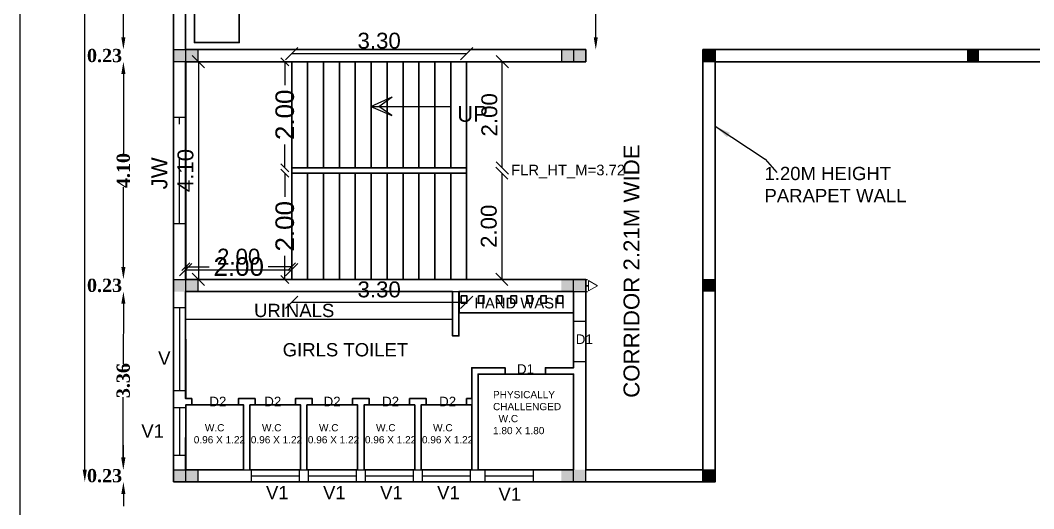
# Model space of a CAD drawing. Header units: metres. Extents: x 0 to 298, y 0 to 162.
# Drawn here: x 170.45 to 189.57, y 11.22 to 20.42 of the extents above; entities that cross this region are included whole.
import ezdxf

# ---------------------------------------------------------------- set-up
doc = ezdxf.new("R2010")
doc.units = ezdxf.units.M
doc.header["$MEASUREMENT"] = 0
doc.linetypes.add('DASHED', pattern=[0.75, 0.5, -0.25])
for name, color, linetype, lineweight in [('BLK_1_FLR_2_BLT_UP_AREA', 4, 'Continuous', 30), ('BLK_1_FLR_2_STAIR_2', 4, 'Continuous', 30), ('BLK_1_FLR_2_STAIR_2_FLIGHT_1', 4, 'Continuous', 30), ('BLK_1_FLR_2_STAIR_2_FLIGHT_2', 4, 'Continuous', 30), ('BLK_1_FLR_2_STAIR_2_LANDING_1', 4, 'Continuous', 30), ('BLK_1_FLR_2_WASH', 4, 'Continuous', 30), ('BLK_1_FLR_2_WATER_CLOSET', 4, 'Continuous', 30), ('BLK_1_LVL_2_BLDG_FOOT_PRINT', 4, 'Continuous', 30)]:
    doc.layers.add(name, color=color, linetype=linetype, lineweight=lineweight)
for name, color, linetype in [('BLK_1_FLR_2_CARPET_AREA', 10, 'Continuous'), ('BLK_1_FLR_2_SP_WC', 7, 'Continuous'), ('BLK_1_FLR_3_DRINKING_WATER', 7, 'Continuous')]:
    doc.layers.add(name, color=color, linetype=linetype)
doc.layers.add('PATH_WAY', color=140, linetype='Continuous', plot=False)
doc.styles.add('arial', font='arial.ttf')
doc.styles.get("Standard").update_dxf_attribs({"font": 'arial.ttf', "height": 0.35})
doc.styles.add('working', font='timesbd.ttf', dxfattribs={"height": 0.25})
doc.dimstyles.new('CIVIL Mt.', dxfattribs={"dimscale": 0, "dimtxt": 0.23, "dimasz": 0.15, "dimexe": 0.18, "dimexo": 0.0625, "dimgap": 0.1, "dimtad": 0, "dimzin": 0, "dimdsep": 46, "dimtxsty": 'Standard', "dimblk": 'OBLIQUE', "dimcen": 0.09, "dimse1": 1, "dimse2": 1, "dimclrd": 253, "dimclrt": 4, "dimadec": 0, "dimazin": 0, "dimtfac": 1, "dimtofl": 0, "dimtmove": 1, "dimatfit": 1, "dimfxl": 0, "dimfrac": 2, "dimtolj": 1, "dimtzin": 0, "dimarcsym": 0})
doc.dimstyles.new('new model', dxfattribs={"dimtxt": 0.25, "dimasz": 0.23, "dimexe": 0.1, "dimexo": 0.1, "dimgap": 0, "dimtad": 0, "dimtoh": 1, "dimzin": 1, "dimdsep": 46, "dimtxsty": 'working', "dimcen": 0.09, "dimse1": 1, "dimse2": 1, "dimclrd": 8, "dimclre": 8, "dimclrt": 3, "dimadec": 1, "dimazin": 0, "dimtfac": 1, "dimtofl": 0, "dimtmove": 0, "dimatfit": 3, "dimfxl": 0, "dimtolj": 1, "dimtzin": 0, "dimlwd": -1, "dimlwe": -1, "dimarcsym": 0})
doc.dimstyles.new('OPEN SPACE', dxfattribs={"dimtxt": 0.3, "dimasz": 0.23, "dimexe": 0.1875, "dimexo": 0.0625, "dimgap": 0.09, "dimtad": 3, "dimzin": 0, "dimdsep": 46, "dimtxsty": 'arial', "dimblk": 'OBLIQUE', "dimcen": 0.09, "dimse1": 1, "dimse2": 1, "dimclrd": 6, "dimclre": 6, "dimclrt": 7, "dimadec": 0, "dimazin": 0, "dimtfac": 0.5, "dimtix": 1, "dimtmove": 0, "dimatfit": 3, "dimfxl": 0, "dimtolj": 1, "dimtzin": 0, "dimarcsym": 0})
doc.dimstyles.get("Standard").update_dxf_attribs({"dimtxt": 0.35, "dimasz": 0.3, "dimexe": 0.1, "dimexo": 0.06, "dimgap": 0.2, "dimtad": 2, "dimzin": 0, "dimdsep": 46, "dimtxsty": 'Standard', "dimcen": 0.09, "dimadec": 0, "dimazin": 0, "dimtfac": 1, "dimtofl": 0, "dimtmove": 0, "dimatfit": 3, "dimfxl": 0, "dimtolj": 1, "dimtzin": 0, "dimarcsym": 0})

# ---------------------------------------------------------------- blocks, each defined once
blk = doc.blocks.new('*D160')
at = {"color": 8}
for p, q in [((172.397, 15.767), (172.397, 15.997)), ((172.397, 15.077), (172.397, 14.847))]:
    blk.add_line(p, q, dxfattribs=at)
at = {"color": 8, "lineweight": 35}
for points in [[(172.358, 15.767), (172.435, 15.767), (172.397, 15.537)], [(172.358, 15.077), (172.435, 15.077), (172.397, 15.307)]]:
    blk.add_solid(points, dxfattribs=at)
at = {"layer": 'Defpoints', "color": 0, "lineweight": 35}
for p in [(172.397, 15.537), (173.341, 15.537), (173.341, 15.307)]:
    blk.add_point(p, dxfattribs=at)
at = {"color": 3, "insert": (172.041, 15.422), "char_height": 0.25, "attachment_point": 5, "style": 'working'}
blk.add_mtext('\\A1;0.23', dxfattribs=at)
blk = doc.blocks.new('*D161')
at = {"color": 8}
for p, q in [((172.397, 19.407), (172.397, 17.899)), ((172.397, 15.767), (172.397, 17.274))]:
    blk.add_line(p, q, dxfattribs=at)
at = {"color": 8, "lineweight": 35}
for points in [[(172.358, 19.407), (172.435, 19.407), (172.397, 19.637)], [(172.358, 15.767), (172.435, 15.767), (172.397, 15.537)]]:
    blk.add_solid(points, dxfattribs=at)
at = {"layer": 'Defpoints', "color": 0, "lineweight": 35}
for p in [(172.397, 19.637), (173.341, 19.637), (173.341, 15.537)]:
    blk.add_point(p, dxfattribs=at)
at = {"color": 3, "insert": (172.397, 17.587), "char_height": 0.25, "attachment_point": 5, "rotation": 90, "style": 'working'}
blk.add_mtext('\\A1;4.10', dxfattribs=at)
blk = doc.blocks.new('*D162')
at = {"color": 8}
for p, q in [((172.397, 20.097), (172.397, 20.327)), ((172.397, 19.407), (172.397, 19.177))]:
    blk.add_line(p, q, dxfattribs=at)
at = {"color": 8, "lineweight": 35}
for points in [[(172.358, 20.097), (172.435, 20.097), (172.397, 19.867)], [(172.358, 19.407), (172.435, 19.407), (172.397, 19.637)]]:
    blk.add_solid(points, dxfattribs=at)
at = {"layer": 'Defpoints', "color": 0, "lineweight": 35}
for p in [(172.397, 19.867), (173.341, 19.867), (173.341, 19.637)]:
    blk.add_point(p, dxfattribs=at)
at = {"color": 3, "insert": (172.041, 19.752), "char_height": 0.25, "attachment_point": 5, "style": 'working'}
blk.add_mtext('\\A1;0.23', dxfattribs=at)
blk = doc.blocks.new('*D163')
at = {"color": 8}
for p, q in [((172.397, 21.847), (172.397, 21.277)), ((172.397, 20.097), (172.397, 20.667))]:
    blk.add_line(p, q, dxfattribs=at)
at = {"color": 8, "lineweight": 35}
for points in [[(172.358, 21.847), (172.435, 21.847), (172.397, 22.077)], [(172.358, 20.097), (172.435, 20.097), (172.397, 19.867)]]:
    blk.add_solid(points, dxfattribs=at)
at = {"layer": 'Defpoints', "color": 0, "lineweight": 35}
for p in [(172.397, 22.077), (172.508, 22.077), (172.508, 19.867)]:
    blk.add_point(p, dxfattribs=at)
at = {"color": 3, "insert": (172.397, 20.972), "char_height": 0.25, "attachment_point": 5, "rotation": 90, "style": 'working'}
blk.add_mtext('\\A1;2.21', dxfattribs=at)
blk = doc.blocks.new('*D182')
at = {"color": 8}
for p, q in [((171.669, 30.227), (171.669, 21.482)), ((171.669, 11.952), (171.669, 20.696))]:
    blk.add_line(p, q, dxfattribs=at)
at = {"color": 8, "lineweight": 35}
for points in [[(171.63, 30.227), (171.707, 30.227), (171.669, 30.457)], [(171.63, 11.952), (171.707, 11.952), (171.669, 11.722)]]:
    blk.add_solid(points, dxfattribs=at)
at = {"layer": 'Defpoints', "color": 0, "lineweight": 35}
for p in [(173.341, 30.457), (171.669, 11.722), (173.341, 11.722)]:
    blk.add_point(p, dxfattribs=at)
at = {"color": 3, "insert": (171.669, 21.089), "char_height": 0.25, "attachment_point": 5, "rotation": 90, "style": 'working'}
blk.add_mtext('\\A1;18.73', dxfattribs=at)
blk = doc.blocks.new('*D183')
at = {"color": 8}
for p, q in [((173.571, 9.293), (198.97, 9.293)), ((225.179, 9.293), (199.781, 9.293))]:
    blk.add_line(p, q, dxfattribs=at)
at = {"color": 8, "lineweight": 35}
for points in [[(173.571, 9.331), (173.571, 9.254), (173.341, 9.293)], [(225.179, 9.331), (225.179, 9.254), (225.409, 9.293)]]:
    blk.add_solid(points, dxfattribs=at)
at = {"layer": 'Defpoints', "color": 0, "lineweight": 35}
for p in [(225.409, 15.307), (173.341, 11.722), (173.341, 9.293)]:
    blk.add_point(p, dxfattribs=at)
at = {"color": 3, "insert": (199.375, 9.293), "char_height": 0.25, "attachment_point": 5, "style": 'working'}
blk.add_mtext('\\A1;52.07', dxfattribs=at)
blk = doc.blocks.new('FR')
at = {"color": 6, "lineweight": 20}
for p, q in [((780.283, 324.837), (780.148, 324.837)), ((780.283, 324.76), (780.283, 324.837)), ((780.297, 324.76), (780.297, 324.837)), ((780.297, 324.837), (780.432, 324.837))]:
    blk.add_line(p, q, dxfattribs=at)
blk.add_lwpolyline([(780.29, 324.515), (780.432, 324.76), (780.148, 324.76)], close=True, dxfattribs=at)
blk = doc.blocks.new('*D297')
at = {"color": 8}
for p, q in [((173.572, 9.98), (178.055, 9.98)), ((183.328, 9.98), (178.845, 9.98))]:
    blk.add_line(p, q, dxfattribs=at)
at = {"color": 8, "lineweight": 35}
for points in [[(173.572, 10.018), (173.572, 9.941), (173.342, 9.98)], [(183.328, 10.018), (183.328, 9.941), (183.558, 9.98)]]:
    blk.add_solid(points, dxfattribs=at)
at = {"layer": 'Defpoints', "color": 0, "lineweight": 35}
for p in [(173.342, 11.722), (183.558, 11.722), (173.342, 9.98)]:
    blk.add_point(p, dxfattribs=at)
at = {"color": 3, "insert": (178.45, 9.98), "char_height": 0.25, "attachment_point": 5, "style": 'working'}
blk.add_mtext('\\A1;10.22', dxfattribs=at)
blk = doc.blocks.new('*D187')
at = {"color": 8}
for p, q in [((172.396, 15.078), (172.395, 13.946)), ((172.393, 12.183), (172.394, 13.315))]:
    blk.add_line(p, q, dxfattribs=at)
at = {"color": 8, "lineweight": 35}
for points in [[(172.358, 15.078), (172.435, 15.078), (172.397, 15.308)], [(172.355, 12.183), (172.431, 12.183), (172.393, 11.953)]]:
    blk.add_solid(points, dxfattribs=at)
at = {"layer": 'Defpoints', "color": 0, "lineweight": 35}
for p in [(173.571, 15.307), (172.393, 11.953), (173.568, 11.952)]:
    blk.add_point(p, dxfattribs=at)
at = {"color": 3, "insert": (172.395, 13.63), "char_height": 0.25, "attachment_point": 5, "rotation": 89.9368, "style": 'working'}
blk.add_mtext('\\A1;3.36', dxfattribs=at)
blk = doc.blocks.new('*D188')
at = {"color": 8}
for p, q in [((172.397, 12.182), (172.397, 12.412)), ((172.397, 11.492), (172.397, 11.262))]:
    blk.add_line(p, q, dxfattribs=at)
at = {"color": 8, "lineweight": 35}
for points in [[(172.358, 12.182), (172.435, 12.182), (172.397, 11.952)], [(172.358, 11.492), (172.435, 11.492), (172.397, 11.722)]]:
    blk.add_solid(points, dxfattribs=at)
at = {"layer": 'Defpoints', "color": 0, "lineweight": 35}
for p in [(172.397, 11.952), (173.341, 11.952), (173.341, 11.722)]:
    blk.add_point(p, dxfattribs=at)
at = {"color": 3, "insert": (172.041, 11.837), "char_height": 0.25, "attachment_point": 5, "style": 'working'}
blk.add_mtext('\\A1;0.23', dxfattribs=at)
blk = doc.blocks.new('*D303')
at = {"color": 8}
for p, q in [((173.111, 10.839), (172.881, 10.839)), ((173.802, 10.839), (174.032, 10.839))]:
    blk.add_line(p, q, dxfattribs=at)
at = {"color": 8, "lineweight": 35}
for points in [[(173.111, 10.878), (173.111, 10.801), (173.341, 10.839)], [(173.802, 10.878), (173.802, 10.801), (173.572, 10.839)]]:
    blk.add_solid(points, dxfattribs=at)
at = {"layer": 'Defpoints', "color": 0, "lineweight": 35}
for p in [(173.341, 15.307), (173.572, 15.307), (173.572, 10.839)]:
    blk.add_point(p, dxfattribs=at)
at = {"color": 3, "insert": (173.488, 10.567), "char_height": 0.25, "attachment_point": 5, "style": 'working'}
blk.add_mtext('\\A1;0.23', dxfattribs=at)
blk = doc.blocks.new('*D304')
at = {"color": 8}
for p, q in [((173.802, 10.839), (176.921, 10.839)), ((180.658, 10.839), (177.538, 10.839))]:
    blk.add_line(p, q, dxfattribs=at)
at = {"color": 8, "lineweight": 35}
for points in [[(173.802, 10.878), (173.802, 10.801), (173.572, 10.839)], [(180.658, 10.878), (180.658, 10.801), (180.888, 10.839)]]:
    blk.add_solid(points, dxfattribs=at)
at = {"layer": 'Defpoints', "color": 0, "lineweight": 35}
for p in [(173.572, 15.537), (180.888, 11.952), (180.888, 10.839)]:
    blk.add_point(p, dxfattribs=at)
at = {"color": 3, "insert": (177.23, 10.839), "char_height": 0.25, "attachment_point": 5, "style": 'working'}
blk.add_mtext('\\A1;7.32', dxfattribs=at)
blk = doc.blocks.new('*D305')
at = {"color": 8}
for p, q in [((180.658, 10.839), (180.428, 10.839)), ((181.348, 10.839), (181.578, 10.839))]:
    blk.add_line(p, q, dxfattribs=at)
at = {"color": 8, "lineweight": 35}
for points in [[(180.658, 10.878), (180.658, 10.801), (180.888, 10.839)], [(181.348, 10.878), (181.348, 10.801), (181.118, 10.839)]]:
    blk.add_solid(points, dxfattribs=at)
at = {"layer": 'Defpoints', "color": 0, "lineweight": 35}
for p in [(180.888, 11.952), (181.118, 11.952), (181.118, 10.839)]:
    blk.add_point(p, dxfattribs=at)
at = {"color": 3, "insert": (181.003, 10.229), "char_height": 0.25, "attachment_point": 5, "style": 'working'}
blk.add_mtext('\\A1;0.23', dxfattribs=at)
blk = doc.blocks.new('*D306')
at = {"color": 8}
for p, q in [((181.348, 10.839), (181.918, 10.839)), ((183.098, 10.839), (182.528, 10.839))]:
    blk.add_line(p, q, dxfattribs=at)
at = {"color": 8, "lineweight": 35}
for points in [[(181.348, 10.878), (181.348, 10.801), (181.118, 10.839)], [(183.098, 10.878), (183.098, 10.801), (183.328, 10.839)]]:
    blk.add_solid(points, dxfattribs=at)
at = {"layer": 'Defpoints', "color": 0, "lineweight": 35}
for p in [(181.118, 11.952), (183.328, 11.952), (183.328, 10.839)]:
    blk.add_point(p, dxfattribs=at)
at = {"color": 3, "insert": (182.223, 10.839), "char_height": 0.25, "attachment_point": 5, "style": 'working'}
blk.add_mtext('\\A1;2.21', dxfattribs=at)
blk = doc.blocks.new('*D201')
at = {"color": 8}
for p, q in [((183.098, 10.839), (182.868, 10.839)), ((183.788, 10.839), (184.018, 10.839))]:
    blk.add_line(p, q, dxfattribs=at)
at = {"color": 8, "lineweight": 35}
for points in [[(183.098, 10.878), (183.098, 10.801), (183.328, 10.839)], [(183.788, 10.878), (183.788, 10.801), (183.558, 10.839)]]:
    blk.add_solid(points, dxfattribs=at)
at = {"layer": 'Defpoints', "color": 0, "lineweight": 35}
for p in [(183.328, 11.952), (183.558, 11.952), (183.558, 10.839)]:
    blk.add_point(p, dxfattribs=at)
at = {"color": 3, "insert": (183.443, 10.229), "char_height": 0.25, "attachment_point": 5, "style": 'working'}
blk.add_mtext('\\A1;0.23', dxfattribs=at)
blk = doc.blocks.new('_Oblique')
at = {"color": 0, "linetype": 'ByBlock', "lineweight": -2}
blk.add_line((-0.5, -0.5), (0.5, 0.5), dxfattribs=at)
blk = doc.blocks.new('*D207')
at = {"color": 253, "lineweight": -2, "ltscale": 0.25}
for p, q in [((173.572, 15.776), (174.015, 15.776)), ((175.571, 15.776), (175.129, 15.776))]:
    blk.add_line(p, q, dxfattribs=at)
at = {"layer": 'Defpoints', "color": 0, "lineweight": 35, "ltscale": 0.25}
for p in [(173.572, 15.846), (173.572, 15.776), (175.571, 15.846)]:
    blk.add_point(p, dxfattribs=at)
at = {"color": 253, "lineweight": -2, "ltscale": 0.25, "xscale": 0.15, "yscale": 0.15, "zscale": 0.15}
for p, rotation in [((173.572, 15.776), 180.0009386752288), ((175.571, 15.776), 0.0009386752288254029)]:
    blk.add_blockref('_Oblique', p, dxfattribs=dict(at, rotation=rotation))
at = {"color": 4, "ltscale": 0.25, "insert": (174.572, 15.776), "char_height": 0.35, "attachment_point": 5, "rotation": 0.0009}
blk.add_mtext('\\A1;2.00', dxfattribs=at)
blk = doc.blocks.new('*D208')
at = {"color": 253, "lineweight": -2, "ltscale": 0.25}
for p, q in [((175.442, 19.637), (175.442, 19.194)), ((175.442, 17.637), (175.442, 18.08))]:
    blk.add_line(p, q, dxfattribs=at)
at = {"layer": 'Defpoints', "color": 0, "lineweight": 35, "ltscale": 0.25}
for p in [(175.442, 19.637), (175.571, 19.637), (175.571, 17.637)]:
    blk.add_point(p, dxfattribs=at)
at = {"color": 253, "lineweight": -2, "ltscale": 0.25, "xscale": 0.15, "yscale": 0.15, "zscale": 0.15}
for p, rotation in [((175.442, 19.637), 90), ((175.442, 17.637), 270)]:
    blk.add_blockref('_Oblique', p, dxfattribs=dict(at, rotation=rotation))
at = {"color": 4, "ltscale": 0.25, "insert": (175.442, 18.637), "char_height": 0.35, "attachment_point": 5, "rotation": 90}
blk.add_mtext('\\A1;2.00', dxfattribs=at)
blk = doc.blocks.new('*D209')
at = {"color": 253, "lineweight": -2, "ltscale": 0.25}
for p, q in [((175.442, 17.537), (175.442, 17.094)), ((175.442, 15.537), (175.442, 15.98))]:
    blk.add_line(p, q, dxfattribs=at)
at = {"layer": 'Defpoints', "color": 0, "lineweight": 35, "ltscale": 0.25}
for p in [(175.571, 17.537), (175.442, 15.537), (175.571, 15.537)]:
    blk.add_point(p, dxfattribs=at)
at = {"color": 253, "lineweight": -2, "ltscale": 0.25, "xscale": 0.15, "yscale": 0.15, "zscale": 0.15}
for p, rotation in [((175.442, 17.537), 90), ((175.442, 15.537), 270)]:
    blk.add_blockref('_Oblique', p, dxfattribs=dict(at, rotation=rotation))
at = {"color": 4, "ltscale": 0.25, "insert": (175.442, 16.537), "char_height": 0.35, "attachment_point": 5, "rotation": 90}
blk.add_mtext('\\A1;2.00', dxfattribs=at)
blk = doc.blocks.new('*D486')
at = {"layer": 'BLK_1_FLR_2_STAIR_2_LANDING_1', "color": 1, "lineweight": -2}
blk.add_line((173.812, 19.637), (173.812, 15.537), dxfattribs=at)
at = {"layer": 'Defpoints', "color": 0, "lineweight": 35}
for p in [(173.571, 19.637), (173.571, 15.537), (173.812, 15.537)]:
    blk.add_point(p, dxfattribs=at)
at = {"layer": 'BLK_1_FLR_2_STAIR_2_LANDING_1', "color": 1, "lineweight": -2, "xscale": 0.23, "yscale": 0.23, "zscale": 0.23}
for p, rotation in [((173.812, 19.637), 90), ((173.812, 15.537), 270)]:
    blk.add_blockref('_Oblique', p, dxfattribs=dict(at, rotation=rotation))
at = {"layer": 'BLK_1_FLR_2_STAIR_2_LANDING_1', "color": 1, "insert": (173.569, 17.587), "char_height": 0.3, "attachment_point": 5, "rotation": 90, "style": 'arial'}
blk.add_mtext('\\A1;4.10', dxfattribs=at)
blk = doc.blocks.new('*D487')
at = {"layer": 'BLK_1_FLR_2_STAIR_2_LANDING_1', "color": 2, "lineweight": -2}
blk.add_line((173.572, 15.719), (175.571, 15.719), dxfattribs=at)
at = {"layer": 'Defpoints', "color": 0, "lineweight": 35}
for p in [(173.572, 16.436), (175.571, 15.719), (175.571, 15.537)]:
    blk.add_point(p, dxfattribs=at)
at = {"layer": 'BLK_1_FLR_2_STAIR_2_LANDING_1', "color": 2, "lineweight": -2, "xscale": 0.23, "yscale": 0.23, "zscale": 0.23, "rotation": 180}
blk.add_blockref('_Oblique', (173.572, 15.719), dxfattribs=at)
at = {"layer": 'BLK_1_FLR_2_STAIR_2_LANDING_1', "color": 2, "lineweight": -2, "xscale": 0.23, "yscale": 0.23, "zscale": 0.23}
blk.add_blockref('_Oblique', (175.571, 15.719), dxfattribs=at)
at = {"layer": 'BLK_1_FLR_2_STAIR_2_LANDING_1', "color": 2, "insert": (174.571, 15.963), "char_height": 0.3, "attachment_point": 5, "style": 'arial'}
blk.add_mtext('\\A1;2.00', dxfattribs=at)
blk = doc.blocks.new('*D488')
at = {"layer": 'BLK_1_FLR_2_STAIR_2_FLIGHT_2', "color": 1, "lineweight": -2}
blk.add_line((178.871, 19.788), (175.571, 19.788), dxfattribs=at)
at = {"layer": 'Defpoints', "color": 0, "lineweight": 35}
for p in [(175.571, 19.788), (175.571, 19.637), (178.871, 19.637)]:
    blk.add_point(p, dxfattribs=at)
at = {"layer": 'BLK_1_FLR_2_STAIR_2_FLIGHT_2', "color": 1, "lineweight": -2, "xscale": 0.23, "yscale": 0.23, "zscale": 0.23, "rotation": 180}
blk.add_blockref('_Oblique', (175.571, 19.788), dxfattribs=at)
at = {"layer": 'BLK_1_FLR_2_STAIR_2_FLIGHT_2', "color": 1, "lineweight": -2, "xscale": 0.23, "yscale": 0.23, "zscale": 0.23}
blk.add_blockref('_Oblique', (178.871, 19.788), dxfattribs=at)
at = {"layer": 'BLK_1_FLR_2_STAIR_2_FLIGHT_2', "color": 1, "insert": (177.221, 20.032), "char_height": 0.3, "attachment_point": 5, "style": 'arial'}
blk.add_mtext('\\A1;3.30', dxfattribs=at)
blk = doc.blocks.new('*D392')
at = {"layer": 'BLK_1_FLR_2_STAIR_2_FLIGHT_2', "color": 2, "lineweight": -2}
blk.add_line((179.544, 17.637), (179.544, 19.637), dxfattribs=at)
at = {"layer": 'Defpoints', "color": 0, "lineweight": 35}
for p in [(178.11, 19.637), (179.544, 19.637), (179.26, 17.637)]:
    blk.add_point(p, dxfattribs=at)
at = {"layer": 'BLK_1_FLR_2_STAIR_2_FLIGHT_2', "color": 2, "lineweight": -2, "xscale": 0.23, "yscale": 0.23, "zscale": 0.23}
for p, rotation in [((179.544, 19.637), 90), ((179.544, 17.637), 270)]:
    blk.add_blockref('_Oblique', p, dxfattribs=dict(at, rotation=rotation))
at = {"layer": 'BLK_1_FLR_2_STAIR_2_FLIGHT_2', "color": 2, "insert": (179.301, 18.637), "char_height": 0.3, "attachment_point": 5, "rotation": 90, "style": 'arial'}
blk.add_mtext('\\A1;2.00', dxfattribs=at)
blk = doc.blocks.new('*D393')
at = {"layer": 'BLK_1_FLR_2_STAIR_2_FLIGHT_1', "color": 2, "lineweight": -2}
blk.add_line((179.534, 17.537), (179.534, 15.537), dxfattribs=at)
at = {"layer": 'Defpoints', "color": 0, "lineweight": 35}
for p in [(179.26, 17.537), (179.26, 15.537), (179.534, 15.537)]:
    blk.add_point(p, dxfattribs=at)
at = {"layer": 'BLK_1_FLR_2_STAIR_2_FLIGHT_1', "color": 2, "lineweight": -2, "xscale": 0.23, "yscale": 0.23, "zscale": 0.23}
for p, rotation in [((179.534, 17.537), 90), ((179.534, 15.537), 270)]:
    blk.add_blockref('_Oblique', p, dxfattribs=dict(at, rotation=rotation))
at = {"layer": 'BLK_1_FLR_2_STAIR_2_FLIGHT_1', "color": 2, "insert": (179.29, 16.537), "char_height": 0.3, "attachment_point": 5, "rotation": 90, "style": 'arial'}
blk.add_mtext('\\A1;2.00', dxfattribs=at)
blk = doc.blocks.new('*D394')
at = {"layer": 'BLK_1_FLR_2_STAIR_2_FLIGHT_1', "color": 1, "lineweight": -2}
blk.add_line((178.871, 15.103), (175.571, 15.103), dxfattribs=at)
at = {"layer": 'Defpoints', "color": 0, "lineweight": 35}
for p in [(175.571, 15.242), (175.571, 15.103), (178.871, 15.242)]:
    blk.add_point(p, dxfattribs=at)
at = {"layer": 'BLK_1_FLR_2_STAIR_2_FLIGHT_1', "color": 1, "lineweight": -2, "xscale": 0.23, "yscale": 0.23, "zscale": 0.23, "rotation": 180}
blk.add_blockref('_Oblique', (175.571, 15.103), dxfattribs=at)
at = {"layer": 'BLK_1_FLR_2_STAIR_2_FLIGHT_1', "color": 1, "lineweight": -2, "xscale": 0.23, "yscale": 0.23, "zscale": 0.23}
blk.add_blockref('_Oblique', (178.871, 15.103), dxfattribs=at)
at = {"layer": 'BLK_1_FLR_2_STAIR_2_FLIGHT_1', "color": 1, "insert": (177.221, 15.346), "char_height": 0.3, "attachment_point": 5, "style": 'arial'}
blk.add_mtext('\\A1;3.30', dxfattribs=at)
blk = doc.blocks.new('*D355')
at = {"layer": 'Defpoints', "color": 0, "lineweight": 35}
for p in [(179.429, 22.076), (179.429, 19.866), (181.307, 19.866)]:
    blk.add_point(p, dxfattribs=at)
at = {"layer": 'PATH_WAY', "color": 4}
for p, q in [((181.307, 21.846), (181.307, 21.276)), ((181.307, 20.096), (181.307, 20.666))]:
    blk.add_line(p, q, dxfattribs=at)
at = {"layer": 'PATH_WAY', "color": 4, "lineweight": 35}
for points in [[(181.269, 21.846), (181.345, 21.846), (181.307, 22.076)], [(181.269, 20.096), (181.345, 20.096), (181.307, 19.866)]]:
    blk.add_solid(points, dxfattribs=at)
at = {"layer": 'PATH_WAY', "color": 4, "lineweight": 30, "insert": (181.307, 20.971), "char_height": 0.25, "attachment_point": 5, "rotation": 90, "style": 'working'}
blk.add_mtext('\\A1;2.21', dxfattribs=at)

msp = doc.modelspace()

# ---------------------------------------------------------------- hatches: boundary and pattern name
at = {"ltscale": 0.25}
for points in [[(173.34144, 19.86661), (173.34144, 19.63661), (173.80144, 19.63661), (173.80144, 19.86661)], [(180.65774, 19.86661), (180.65774, 19.63661), (181.11774, 19.63661), (181.11774, 19.86661)], [(183.55774, 19.86661), (183.32774, 19.86661), (183.32774, 19.63661), (183.55774, 19.63661), (183.55774, 19.68661)], [(188.53774, 19.86667), (188.30774, 19.86667), (188.30774, 19.63667), (188.53774, 19.63667), (188.53774, 19.68667)], [(173.34144, 15.53661), (173.34144, 15.30661), (173.57144, 15.30661), (173.80144, 15.30661), (173.80144, 15.53661)], [(173.34144, 15.53661), (173.34144, 15.30661), (173.80144, 15.30661), (173.80144, 15.53661)], [(180.65774, 15.53661), (180.65774, 15.30661), (180.88774, 15.30661), (181.11774, 15.30661), (181.11774, 15.53661)], [(183.55774, 15.53661), (183.32774, 15.53661), (183.32774, 15.30661), (183.55774, 15.30661), (183.55774, 15.35661)], [(173.34144, 11.95161), (173.34144, 11.72161), (173.80144, 11.72161), (173.80144, 11.95161)], [(173.34144, 11.95161), (173.34144, 11.72161), (173.57144, 11.72161), (173.80144, 11.72161), (173.80144, 11.95161)], [(180.65774, 11.95161), (180.65774, 11.72161), (180.88774, 11.72161), (181.11774, 11.72161), (181.11774, 11.95161)], [(183.55774, 11.95161), (183.32774, 11.95161), (183.32774, 11.72161), (183.55774, 11.72161), (183.55774, 11.77161)]]:
    msp.add_hatch(color=256, dxfattribs=at).paths.add_polyline_path(points)

# ---------------------------------------------------------------- linework, layer by layer
for p, q in [((173.34144, 11.72161), (173.34144, 30.45661)), ((173.57144, 25.30161), (173.57144, 19.63661)), ((173.34144, 19.86661), (181.11774, 19.86661)), ((173.34144, 19.86661), (173.34144, 19.63661)), ((173.80144, 19.86661), (173.80144, 19.63661)), ((180.65774, 19.86661), (180.65774, 19.63661)), ((180.88774, 19.86661), (180.88774, 19.63661)), ((181.11774, 19.86661), (181.11774, 19.63661)), ((183.32774, 19.86663), (193.22409, 19.86672)), ((183.32774, 19.86663), (183.32774, 11.72161)), ((183.32774, 19.86661), (183.55774, 19.86661)), ((184.54283, 19.86662), (202.53938, 19.86676)), ((188.30774, 19.86667), (188.53774, 19.86667)), ((181.11774, 19.63661), (173.34144, 19.63661)), ((175.57146, 15.53661), (175.57146, 19.63661)), ((175.57146, 17.63661), (175.57146, 19.63661)), ((175.87146, 17.63661), (175.87146, 19.63661)), ((176.17146, 17.63661), (176.17146, 19.63661)), ((176.47146, 17.63661), (176.47146, 19.63661)), ((176.77146, 17.63661), (176.77146, 19.63661)), ((177.07146, 17.63661), (177.07146, 19.63661)), ((177.37146, 17.63661), (177.37146, 19.63661)), ((177.67146, 17.63661), (177.67146, 19.63661)), ((177.97146, 17.63661), (177.97146, 19.63661)), ((178.27146, 17.63661), (178.27146, 19.63661)), ((178.57146, 17.63661), (178.57146, 19.63661)), ((178.87114, 19.63661), (178.87114, 15.53661)), ((178.87114, 17.63661), (178.87114, 19.6363)), ((202.53938, 19.63661), (183.32774, 19.63661)), ((177.06293, 18.79524), (177.46488, 18.97392)), ((177.21554, 18.79524), (177.46488, 18.97392)), ((177.06293, 18.79524), (178.56306, 18.79524)), ((177.06293, 18.79524), (177.46146, 18.62525)), ((177.46146, 18.62525), (177.21554, 18.79524)), ((173.57146, 18.58912), (173.34146, 18.58912)), ((175.57146, 17.63661), (178.32146, 17.63661)), ((175.57146, 17.53661), (178.32146, 17.53661)), ((175.57146, 15.53661), (175.57146, 17.53661)), ((175.87146, 15.53661), (175.87146, 17.53661)), ((176.17146, 15.53661), (176.17146, 17.53661)), ((176.47146, 15.53661), (176.47146, 17.53661)), ((176.77146, 15.53661), (176.77146, 17.53661)), ((177.07146, 15.53661), (177.07146, 17.53661)), ((177.37146, 15.53661), (177.37146, 17.53661)), ((177.67146, 15.53661), (177.67146, 17.53661)), ((177.97146, 15.53661), (177.97146, 17.53661)), ((178.27146, 15.53661), (178.27146, 17.53661)), ((178.57146, 15.53661), (178.57146, 17.53661)), ((178.87114, 15.5363), (178.87114, 17.53661)), ((173.34144, 15.53661), (173.34144, 15.30661)), ((173.34144, 15.53661), (181.15129, 15.53661)), ((173.57144, 15.53661), (173.57174, 13.29161)), ((173.80144, 15.53661), (173.80144, 15.30661)), ((183.32774, 15.53661), (183.55774, 15.53661)), ((173.57144, 15.30661), (181.15129, 15.30661)), ((178.96774, 13.87161), (178.96774, 11.95161)), ((179.08774, 13.75161), (179.08774, 11.95161)), ((173.57174, 13.17161), (173.57144, 11.72161)), ((174.66374, 13.17161), (174.66374, 11.95161)), ((174.78374, 13.17161), (174.78374, 11.95161)), ((175.73974, 13.17161), (175.73974, 11.95161)), ((175.85974, 13.17161), (175.85974, 11.95161)), ((176.81574, 13.17161), (176.81574, 11.95161)), ((176.93574, 13.17161), (176.93574, 11.95161)), ((177.89174, 13.17161), (177.89174, 11.95161)), ((178.01174, 13.17161), (178.01174, 11.95161)), ((173.34144, 11.95161), (179.58174, 11.95161)), ((173.80144, 11.95161), (173.80144, 11.72161)), ((180.88774, 11.72161), (180.88774, 11.95161)), ((181.11774, 11.72161), (181.11774, 11.95161)), ((183.32774, 11.72161), (183.32774, 11.95161))]:
    msp.add_line(p, q, dxfattribs=at)
for p, q in [((173.57144, 19.86661), (173.57179, 15.53661)), ((183.55774, 19.86661), (183.55774, 11.95161)), ((180.88774, 14.75161), (180.88774, 15.53661)), ((181.11774, 14.75161), (181.11774, 15.53661)), ((178.60609, 15.30661), (178.60609, 14.47027)), ((178.72609, 15.30661), (178.72609, 14.47027)), ((173.57174, 14.99972), (173.34174, 14.99972)), ((173.45674, 14.99972), (173.45674, 13.43972)), ((178.60609, 14.78136), (173.57174, 14.78136)), ((180.88774, 14.75161), (181.11774, 14.75161)), ((178.60609, 14.47027), (178.72609, 14.47027)), ((180.88774, 13.87161), (180.88774, 13.99161)), ((180.88774, 13.99161), (181.11774, 13.99161)), ((181.11774, 11.72161), (181.11774, 13.99161)), ((179.59774, 13.87161), (178.96774, 13.87161)), ((179.59774, 13.75161), (179.59774, 13.87161)), ((180.88774, 13.87161), (180.35774, 13.87161)), ((180.35774, 13.75161), (180.35774, 13.87161)), ((179.59774, 13.75161), (179.08774, 13.75161)), ((180.88774, 13.75161), (180.35774, 13.75161)), ((180.88774, 11.72161), (180.88774, 13.75161)), ((173.57174, 13.43972), (173.34174, 13.43972)), ((173.68574, 13.29161), (173.57174, 13.29161)), ((173.68574, 13.17161), (173.68574, 13.29161)), ((174.56574, 13.29161), (174.88174, 13.29161)), ((174.56574, 13.17161), (174.56574, 13.29161)), ((174.88174, 13.17161), (174.88174, 13.29161)), ((175.64174, 13.29161), (175.95774, 13.29161)), ((175.64174, 13.17161), (175.64174, 13.29161)), ((175.95774, 13.17161), (175.95774, 13.29161)), ((176.71774, 13.29161), (177.03374, 13.29161)), ((176.71774, 13.17161), (176.71774, 13.29161)), ((177.03374, 13.17161), (177.03374, 13.29161)), ((177.79374, 13.17161), (177.79374, 13.29161)), ((177.79374, 13.29161), (178.10974, 13.29161)), ((178.10974, 13.17161), (178.10974, 13.29161)), ((178.86974, 13.29161), (178.96774, 13.29161)), ((178.86974, 13.17161), (178.86974, 13.29161)), ((173.45674, 13.12116), (173.45674, 12.22116)), ((173.57174, 13.17161), (173.68574, 13.17161)), ((174.56574, 13.17161), (174.66374, 13.17161)), ((174.78374, 13.17161), (174.88174, 13.17161)), ((175.64174, 13.17161), (175.73974, 13.17161)), ((175.85974, 13.17161), (175.95774, 13.17161)), ((176.71774, 13.17161), (176.81574, 13.17161)), ((176.93574, 13.17161), (177.03374, 13.17161)), ((177.79374, 13.17161), (177.89174, 13.17161)), ((178.01174, 13.17161), (178.10974, 13.17161)), ((178.86974, 13.17161), (178.96774, 13.17161)), ((175.85974, 11.95161), (176.81574, 11.95161)), ((179.06774, 11.95161), (180.88774, 11.95161)), ((181.11774, 11.95161), (183.55774, 11.95161)), ((173.34174, 11.72161), (183.32774, 11.72161)), ((174.81174, 11.83661), (175.71174, 11.83661)), ((175.88774, 11.83661), (176.78774, 11.83661)), ((176.96374, 11.83661), (177.86374, 11.83661)), ((178.03974, 11.83661), (178.93974, 11.83661)), ((179.22339, 11.83661), (180.12339, 11.83661))]:
    msp.add_line(p, q)
at = {"linetype": 'DASHED', "ltscale": 2.5}
msp.add_line((173.45646, 16.58912), (173.45646, 18.58912), dxfattribs=at)
at = {"linetype": 'ByBlock'}
msp.add_lwpolyline([(170.45175, 79.43079), (249.08613, 79.43079), (249.08613, 8.35737), (170.45175, 8.35737)], close=True, dxfattribs=at)
for points in [[(173.34144, 30.45661), (225.40774, 30.45661), (225.40866, 15.30692), (216.50818, 15.30692), (216.50818, 19.63661), (210.53938, 19.63661), (188.05566, 19.63661), (183.55774, 19.63661), (183.55774, 15.30661), (183.55774, 11.72161), (173.34144, 11.72161)], [(173.57146, 16.58912), (173.57146, 18.58912), (173.34146, 18.58912), (173.34146, 16.58912)], [(178.87114, 17.63661), (178.87114, 17.53661), (175.57146, 17.53661), (175.57146, 17.63661)], [(180.88774, 14.90661), (178.73134, 14.90661), (178.73134, 15.30661), (180.88774, 15.30661)], [(173.57174, 13.12116), (173.57174, 12.22116), (173.34174, 12.22116), (173.34174, 13.12116)], [(174.81174, 11.95161), (175.71174, 11.95161), (175.71174, 11.72161), (174.81174, 11.72161)], [(175.88774, 11.95161), (176.78774, 11.95161), (176.78774, 11.72161), (175.88774, 11.72161)], [(176.96374, 11.95161), (177.86374, 11.95161), (177.86374, 11.72161), (176.96374, 11.72161)], [(178.03974, 11.95161), (178.93974, 11.95161), (178.93974, 11.72161), (178.03974, 11.72161)], [(179.22339, 11.95161), (180.12339, 11.95161), (180.12339, 11.72161), (179.22339, 11.72161)]]:
    msp.add_lwpolyline(points, close=True)
at = {"layer": 'BLK_1_FLR_2_BLT_UP_AREA', "color": 26}
msp.add_lwpolyline([(173.34144, 11.72161), (183.55774, 11.72161), (183.55774, 19.63661), (216.50839, 19.63648), (216.50798, 15.30679), (225.4081, 15.30692), (225.40728, 30.45661), (173.34144, 30.45661)], close=True, dxfattribs=at)
at = {"layer": 'BLK_1_FLR_2_CARPET_AREA', "color": 15, "linetype": 'Continuous', "lineweight": 30}
msp.add_lwpolyline([(216.73817, 19.86684), (183.32772, 19.86661), (183.32772, 11.95161), (181.11772, 11.95161), (181.11772, 15.53661), (173.57198, 15.53661), (173.57198, 19.63661), (181.11772, 19.63661), (181.11772, 19.86661), (173.57142, 19.86599), (173.57142, 22.07661), (196.08937, 22.07661), (196.08958, 30.22661), (200.18937, 30.22661), (200.18937, 22.07661), (200.41937, 22.07661), (200.41938, 26.94661), (202.53938, 26.94661), (202.53937, 22.07661), (225.17772, 22.07661)], dxfattribs=at)
msp.add_lwpolyline([(180.88772, 15.30661), (178.72607, 15.30661), (178.72607, 14.47027), (178.60607, 14.47027), (178.60607, 15.30661), (173.57142, 15.30661), (173.57142, 13.29161), (173.68572, 13.29161), (173.68572, 13.17161), (173.57172, 13.17161), (173.56772, 11.95161), (174.66372, 11.95161), (174.66372, 13.17161), (174.56572, 13.17161), (174.56572, 13.29161), (174.88172, 13.29161), (174.88172, 13.17161), (174.78372, 13.17161), (174.78372, 11.95161), (175.73972, 11.95161), (175.73972, 13.17161), (175.64172, 13.17161), (175.64172, 13.29161), (175.95772, 13.29161), (175.95772, 13.17161), (175.85972, 13.17161), (175.85972, 11.95161), (176.81572, 11.95161), (176.81572, 13.17161), (176.71772, 13.17161), (176.71772, 13.29161), (177.03372, 13.29161), (177.03372, 13.17161), (176.93572, 13.17161), (176.93572, 11.95161), (177.89172, 11.95161), (177.89172, 13.17161), (177.79372, 13.17161), (177.79372, 13.29161), (178.10972, 13.29161), (178.10972, 13.17161), (178.01172, 13.17161), (178.01172, 11.95161), (178.96772, 11.95161), (178.96772, 13.17161), (178.86972, 13.17161), (178.86972, 13.29161), (178.96772, 13.29161), (178.96772, 13.87161), (179.59772, 13.87161), (179.59772, 13.75161), (179.08772, 13.75161), (179.08772, 11.95161), (180.88772, 11.95161), (180.88772, 13.75161), (180.35772, 13.75161), (180.35772, 13.87161), (180.88772, 13.87161)], close=True, dxfattribs=at)
at = {"layer": 'BLK_1_FLR_2_SP_WC', "color": 213, "lineweight": 30}
msp.add_lwpolyline([(180.88774, 11.95161), (179.08774, 11.95161), (179.08774, 13.75161), (180.88774, 13.75161)], close=True, dxfattribs=at)
at = {"layer": 'BLK_1_FLR_2_STAIR_2', "color": 1, "linetype": 'Continuous'}
msp.add_lwpolyline([(173.57169, 15.53661), (178.87114, 15.53661), (178.87114, 19.63661), (173.57169, 19.63661)], close=True, dxfattribs=at)
at = {"layer": 'BLK_1_FLR_2_STAIR_2_FLIGHT_1', "color": 7}
for p, q in [((175.57114, 15.53661), (175.57114, 17.53661)), ((175.87114, 15.53661), (175.87114, 17.53661)), ((176.17114, 15.53661), (176.17114, 17.53661)), ((176.47114, 15.52671), (176.47114, 17.52671)), ((176.77114, 15.53661), (176.77114, 17.53661)), ((177.07114, 15.53661), (177.07114, 17.53661)), ((177.37114, 15.53661), (177.37114, 17.53661)), ((177.67114, 15.53661), (177.67114, 17.53661)), ((177.97114, 15.53661), (177.97114, 17.53661)), ((178.27114, 15.53661), (178.27114, 17.53661)), ((178.57114, 15.53661), (178.57114, 17.53661)), ((178.87114, 15.53661), (178.87114, 17.53661))]:
    msp.add_line(p, q, dxfattribs=at)
msp.add_lwpolyline([(178.87114, 17.53661), (175.57114, 17.53661), (175.57114, 15.53661), (178.87114, 15.53661)], close=True, dxfattribs=at)
at = {"layer": 'BLK_1_FLR_2_STAIR_2_FLIGHT_2', "color": 7}
for p, q in [((175.57114, 17.63661), (175.57114, 19.63661)), ((175.87114, 17.63661), (175.87114, 19.63661)), ((176.17114, 17.63661), (176.17114, 19.63661)), ((176.47114, 17.63661), (176.47114, 19.63661)), ((176.77114, 17.63661), (176.77114, 19.63661)), ((177.07114, 17.63661), (177.07114, 19.63661)), ((177.37114, 17.63661), (177.37114, 19.63661)), ((177.67114, 17.63661), (177.67114, 19.63661)), ((177.97114, 17.63661), (177.97114, 19.63661)), ((178.27114, 17.63661), (178.27114, 19.63661)), ((178.57114, 17.63661), (178.57114, 19.63661)), ((178.87114, 19.63661), (178.87114, 17.63661))]:
    msp.add_line(p, q, dxfattribs=at)
msp.add_lwpolyline([(178.87114, 17.63661), (175.57114, 17.63661), (175.57114, 19.63661), (178.87114, 19.63661)], close=True, dxfattribs=at)
at = {"layer": 'BLK_1_FLR_2_STAIR_2_LANDING_1', "color": 7}
msp.add_lwpolyline([(173.5714, 15.53661), (175.57114, 15.53661), (175.57114, 19.63661), (173.5714, 19.63661)], close=True, dxfattribs=at)
at = {"layer": 'BLK_1_FLR_2_WASH', "color": 55, "lineweight": 30}
msp.add_lwpolyline([(180.88774, 14.90661), (178.73134, 14.90661), (178.73134, 15.30661), (180.88774, 15.30661)], close=True, dxfattribs=at)
at = {"layer": 'BLK_1_FLR_2_WASH', "color": 60, "lineweight": 30}
for points in [[(178.77012, 15.22694), (178.87205, 15.22694), (178.87205, 15.08848), (178.77012, 15.08848)], [(179.09461, 15.22694), (179.19654, 15.22694), (179.19654, 15.08848), (179.09461, 15.08848)], [(179.43494, 15.22694), (179.53687, 15.22694), (179.53687, 15.08848), (179.43494, 15.08848)], [(179.70673, 15.22694), (179.80865, 15.22694), (179.80865, 15.08848), (179.70673, 15.08848)], [(180.00671, 15.22694), (180.10864, 15.22694), (180.10864, 15.08848), (180.00671, 15.08848)], [(180.27145, 15.22694), (180.37338, 15.22694), (180.37338, 15.08848), (180.27145, 15.08848)], [(180.58291, 15.22694), (180.68484, 15.22694), (180.68484, 15.08848), (180.58291, 15.08848)]]:
    msp.add_lwpolyline(points, close=True, dxfattribs=at)
at = {"layer": 'BLK_1_FLR_2_WATER_CLOSET', "color": 2, "lineweight": 30}
msp.add_lwpolyline([(174.66374, 11.95161), (173.57174, 11.95161), (173.57174, 13.17161), (174.66374, 13.17161)], close=True, dxfattribs=at)
at = {"layer": 'BLK_1_FLR_2_WATER_CLOSET', "color": 213, "lineweight": 30}
for points in [[(175.73974, 11.95161), (174.78374, 11.95161), (174.78374, 13.17161), (175.73974, 13.17161)], [(176.81574, 11.95161), (175.85974, 11.95161), (175.85974, 13.17161), (176.81574, 13.17161)], [(177.89174, 11.95161), (176.93574, 11.95161), (176.93574, 13.17161), (177.89174, 13.17161)], [(178.96774, 11.95161), (178.01174, 11.95161), (178.01174, 13.17161), (178.96774, 13.17161)]]:
    msp.add_lwpolyline(points, close=True, dxfattribs=at)
at = {"layer": 'BLK_1_FLR_3_DRINKING_WATER', "color": 7, "lineweight": 30}
msp.add_lwpolyline([(173.73809, 21.91492), (174.5811, 21.91492), (174.5811, 19.99897), (173.73809, 19.99897)], close=True, dxfattribs=at)
at = {"layer": 'BLK_1_LVL_2_BLDG_FOOT_PRINT', "color": 1}
msp.add_lwpolyline([(173.34144, 11.72161), (183.55774, 11.72161), (183.55774, 19.63661), (216.50834, 19.63668), (216.50803, 15.30699), (225.4082, 15.30692), (225.40728, 30.45661), (173.34144, 30.45661)], close=True, dxfattribs=at)

# ---------------------------------------------------------------- block references
at = {"xscale": -0.695557479657917, "yscale": 0.695557479657917, "zscale": 0.695557479657917, "rotation": 90}
msp.add_blockref('FR', (407.0608, 558.15349), dxfattribs=at)

# ---------------------------------------------------------------- texts
at = {"ltscale": 0.25}
for s, insert, char_height, width, attachment_point in [('\\A1;UP', (178.69232, 18.50156), 0.3, 341.4821849, 7), ('\\A1;URINALS', (174.86126, 15.07654), 0.25, 341.4821849, 1), ('\\A1;GIRLS TOILET ', (175.40159, 14.33605), 0.25, 341.4821849, 1), ('\\A1;D1', (180.92996, 14.49999), 0.18, 0.4289121, 1), ('\\A1;V', (173.28545, 14.17888), 0.25, 341.4821849, 3), ('\\A1;D1', (179.8203, 13.93808), 0.18, 0.4289121, 1), ('\\A1; PHYSICALLY CHALLENGED   W.C\\P1.80 X 1.80 ', (179.36895, 13.43402), 0.135599, 0.9949498, 1), ('\\A1;D2', (174.01752, 13.32596), 0.18, 0.4289121, 1), ('\\A1;D2', (175.05355, 13.32596), 0.18, 0.4289121, 1), ('\\A1;D2', (176.17338, 13.32596), 0.18, 0.4289121, 1), ('\\A1;D2', (177.27544, 13.32596), 0.18, 0.4289121, 1), ('\\A1;D2', (178.35144, 13.32596), 0.18, 0.4289121, 1), ('\\A1;    W.C\\P0.96 X 1.22 ', (173.72416, 12.80968), 0.135599, 0.9949498, 1), ('\\A1;    W.C\\P0.96 X 1.22 ', (174.80016, 12.80968), 0.135599, 0.9949498, 1), ('\\A1;    W.C\\P0.96 X 1.22 ', (175.87616, 12.80968), 0.135599, 0.9949498, 1), ('\\A1;    W.C\\P0.96 X 1.22 ', (176.95216, 12.80968), 0.135599, 0.9949498, 1), ('\\A1;    W.C\\P0.96 X 1.22 ', (178.02816, 12.80968), 0.135599, 0.9949498, 1), ('\\A1;V1', (173.16192, 12.80542), 0.25, 341.4821849, 3), ('\\A1;V1', (175.51372, 11.39539), 0.25, 341.4821849, 9), ('\\A1;V1', (176.58972, 11.39539), 0.25, 341.4821849, 9), ('\\A1;V1', (177.66572, 11.39539), 0.25, 341.4821849, 9), ('\\A1;V1', (178.74172, 11.39539), 0.25, 341.4821849, 9), ('\\A1;V1', (179.8988, 11.36548), 0.25, 341.4821849, 9)]:
    msp.add_mtext(s, dxfattribs=dict(at, insert=insert, char_height=char_height, width=width, attachment_point=attachment_point))
at = {"ltscale": 0.25, "char_height": 0.3, "width": 341.4821849, "attachment_point": 1, "rotation": 90}
for s, insert in [('\\A1;CORRIDOR 2.21M WIDE', (181.83043, 13.30583)), ('\\A1;JW', (172.92572, 17.2315))]:
    msp.add_mtext(s, dxfattribs=dict(at, insert=insert))
at = {"insert": (184.48942, 17.65694), "char_height": 0.25, "width": 5.652276, "attachment_point": 1}
msp.add_mtext('1.20M HEIGHT \\PPARAPET WALL', dxfattribs=at)
at = {"ltscale": 0.25, "insert": (180.72315, 15.18964), "char_height": 0.2, "attachment_point": 3}
msp.add_mtext('\\A1;HAND WASH ', dxfattribs=at)
at = {"layer": 'BLK_1_FLR_2_STAIR_2', "color": 1, "linetype": 'Continuous', "insert": (180.78466, 17.69725), "char_height": 0.2, "width": 2.4, "attachment_point": 2}
msp.add_mtext('FLR_HT_M=3.72', dxfattribs=at)

# ---------------------------------------------------------------- dimensions: what is measured, and where the dimension line sits
for base, p1, p2, override, picture, middle in [((171.6685239193, 11.7216079109), (173.3414363774, 30.4566079108), (173.3414363775, 11.7216079109), {"dimpost": '\\X'}, '*D182', (171.6685239193, 21.0891079108)), ((172.39657, 22.07661), (172.50774, 19.86661), (172.50774, 22.07661), {"dimpost": '\\X', "dimtmove": 2}, '*D163', (172.39657, 20.97161)), ((172.39657, 19.86661), (173.34144, 19.63661), (173.34144, 19.86661), {"dimpost": '\\X', "dimtmove": 2}, '*D162', (172.04133, 19.75161)), ((172.39657, 19.63661), (173.34144, 15.53661), (173.34144, 19.63661), {"dimpost": '\\X', "dimtmove": 2}, '*D161', (172.39657, 17.58661)), ((172.39657, 15.53661), (173.34144, 15.30661), (173.34144, 15.53661), {"dimpost": '\\X', "dimtmove": 2}, '*D160', (172.04133, 15.42161)), ((172.39657, 11.95161), (173.34144, 11.72161), (173.34144, 11.95161), {"dimpost": '\\X', "dimtmove": 2}, '*D188', (172.04133, 11.83661))]:
    dim = msp.add_linear_dim(base=base, p1=p1, p2=p2, angle=90, dimstyle='new model', override=override)
    dim.commit()
    dim.dimension.update_dxf_attribs({"geometry": picture, "text_midpoint": middle})
at = {"ltscale": 0.25}
for p1, p2, distance, picture, middle in [((175.57146, 17.63661), (175.57146, 19.63661), 0.12985, '*D208', (175.44161, 18.63661)), ((175.57146, 17.53661), (175.57146, 15.53661), -0.12985, '*D209', (175.44161, 16.53661)), ((175.57146, 15.84559), (173.57177, 15.84556), 0.06907, '*D207', (174.57161, 15.7765))]:
    dim = msp.add_aligned_dim(p1=p1, p2=p2, distance=distance, dimstyle='CIVIL Mt.', override={"dimscale": 1}, dxfattribs=at)
    dim.commit()
    dim.dimension.update_dxf_attribs({"geometry": picture, "text_midpoint": middle})
for base, p1, p2, override, picture, middle in [((180.88774, 10.83938), (173.57179, 15.53663), (180.88774, 11.95161), {"dimpost": '\\X', "dimtmove": 2}, '*D304', (177.22976, 10.83938)), ((173.34144, 9.2927), (225.40866, 15.30692), (173.34144, 11.72161), {"dimpost": '\\X'}, '*D183', (199.37505, 9.2927)), ((181.11774, 10.83938), (180.88774, 11.95161), (181.11774, 11.95161), {"dimpost": '\\X', "dimtmove": 2}, '*D305', (181.00274, 10.2289)), ((183.32774, 10.83938), (181.11774, 11.95161), (183.32774, 11.95161), {"dimpost": '\\X', "dimtmove": 2}, '*D306', (182.22274, 10.83938)), ((183.55774, 10.83938), (183.32774, 11.95161), (183.55774, 11.95161), {"dimpost": '\\X', "dimtmove": 2}, '*D201', (183.44274, 10.2289))]:
    dim = msp.add_linear_dim(base=base, p1=p1, p2=p2, dimstyle='new model', override=override)
    dim.commit()
    dim.dimension.update_dxf_attribs({"geometry": picture, "text_midpoint": middle})
for p1, p2, distance, picture, middle in [((173.57144, 15.30661), (173.56774, 11.95161), -1.17487, '*D187', (172.39472, 13.6304)), ((183.55774, 11.72161), (173.34174, 11.72161), 1.74205, '*D297', (178.44974, 9.97956))]:
    dim = msp.add_aligned_dim(p1=p1, p2=p2, distance=distance, dimstyle='new model', override={"dimpost": '\\X'})
    dim.commit()
    dim.dimension.update_dxf_attribs({"geometry": picture, "text_midpoint": middle})
dim = msp.add_linear_dim(base=(173.57181, 10.83938), p1=(173.34144, 15.30661), p2=(173.57181, 15.30663), dimstyle='new model', override={"dimpost": '\\X', "dimtmove": 2})
dim.commit()
dim.dimension.update_dxf_attribs({"geometry": '*D303', "text_midpoint": (173.48804, 10.56674), "dimtype": 160})
at = {"layer": 'BLK_1_FLR_2_STAIR_2_FLIGHT_1', "color": 2}
dim = msp.add_linear_dim(base=(179.53354, 15.53661), p1=(179.25952, 17.53661), p2=(179.25952, 15.53661), angle=90, dimstyle='OPEN SPACE', override={"dimpost": '\\X', "dimclrd": 2, "dimclrt": 2}, dxfattribs=at)
dim.commit()
dim.dimension.update_dxf_attribs({"geometry": '*D393', "text_midpoint": (179.29037, 16.53661)})
at = {"layer": 'BLK_1_FLR_2_STAIR_2_FLIGHT_1', "color": 1}
dim = msp.add_linear_dim(base=(175.57114, 15.10311), p1=(178.87114, 15.24228), p2=(175.57114, 15.24228), dimstyle='OPEN SPACE', override={"dimpost": '\\X', "dimclrd": 1, "dimclrt": 1}, dxfattribs=at)
dim.commit()
dim.dimension.update_dxf_attribs({"geometry": '*D394', "text_midpoint": (177.22114, 15.34639)})
at = {"layer": 'BLK_1_FLR_2_STAIR_2_FLIGHT_2', "color": 1}
dim = msp.add_linear_dim(base=(175.57114, 19.78827), p1=(178.87114, 19.63661), p2=(175.57114, 19.63661), dimstyle='OPEN SPACE', override={"dimpost": '\\X', "dimclrd": 1, "dimclrt": 1}, dxfattribs=at)
dim.commit()
dim.dimension.update_dxf_attribs({"geometry": '*D488', "text_midpoint": (177.22114, 20.03154)})
at = {"layer": 'BLK_1_FLR_2_STAIR_2_FLIGHT_2', "color": 2}
dim = msp.add_linear_dim(base=(179.54438, 19.63661), p1=(179.25952, 17.63661), p2=(178.10978, 19.63661), angle=90, dimstyle='OPEN SPACE', override={"dimpost": '\\X', "dimclrd": 2, "dimclrt": 2}, dxfattribs=at)
dim.commit()
dim.dimension.update_dxf_attribs({"geometry": '*D392', "text_midpoint": (179.30121, 18.63661)})
at = {"layer": 'BLK_1_FLR_2_STAIR_2_LANDING_1', "color": 1}
dim = msp.add_linear_dim(base=(173.81175, 15.53661), p1=(173.5714, 19.63661), p2=(173.5714, 15.53661), angle=90, dimstyle='OPEN SPACE', override={"dimpost": '\\X', "dimclrd": 1, "dimclrt": 1}, dxfattribs=at)
dim.commit()
dim.dimension.update_dxf_attribs({"geometry": '*D486', "text_midpoint": (173.56858, 17.58661)})
at = {"layer": 'BLK_1_FLR_2_STAIR_2_LANDING_1', "color": 2}
dim = msp.add_linear_dim(base=(175.57114, 15.71949), p1=(173.57169, 16.43639), p2=(175.57114, 15.53661), dimstyle='OPEN SPACE', override={"dimpost": '\\X', "dimclrd": 2, "dimclrt": 2}, dxfattribs=at)
dim.commit()
dim.dimension.update_dxf_attribs({"geometry": '*D487', "text_midpoint": (174.57141, 15.96266)})
at = {"layer": 'PATH_WAY', "color": 4, "lineweight": 30}
dim = msp.add_linear_dim(base=(181.30701, 19.86645), p1=(179.42878, 22.07645), p2=(179.42879, 19.86645), angle=90, dimstyle='new model', override={"dimpost": '\\X', "dimclrd": 4, "dimclrt": 4}, dxfattribs=at)
dim.commit()
dim.dimension.update_dxf_attribs({"geometry": '*D355', "text_midpoint": (181.30701, 20.97145)})

# ---------------------------------------------------------------- leaders
msp.add_leader([(183.55774, 18.42112), (184.5025, 17.80419), (184.72016, 17.5514)], dimstyle='Standard', override={"dimscale": 0.1, "dimtxt": 3, "dimasz": 3, "dimexe": 1, "dimexo": 1, "dimgap": 1, "dimtad": 0, "dimtih": 0, "dimtoh": 0, "dimdec": 2, "dimzin": 8, "dimclrd": 8, "dimclre": 8, "dimclrt": 3, "dimtdec": 2, "dimfxlon": 1})

doc.saveas('drawing.dxf')
